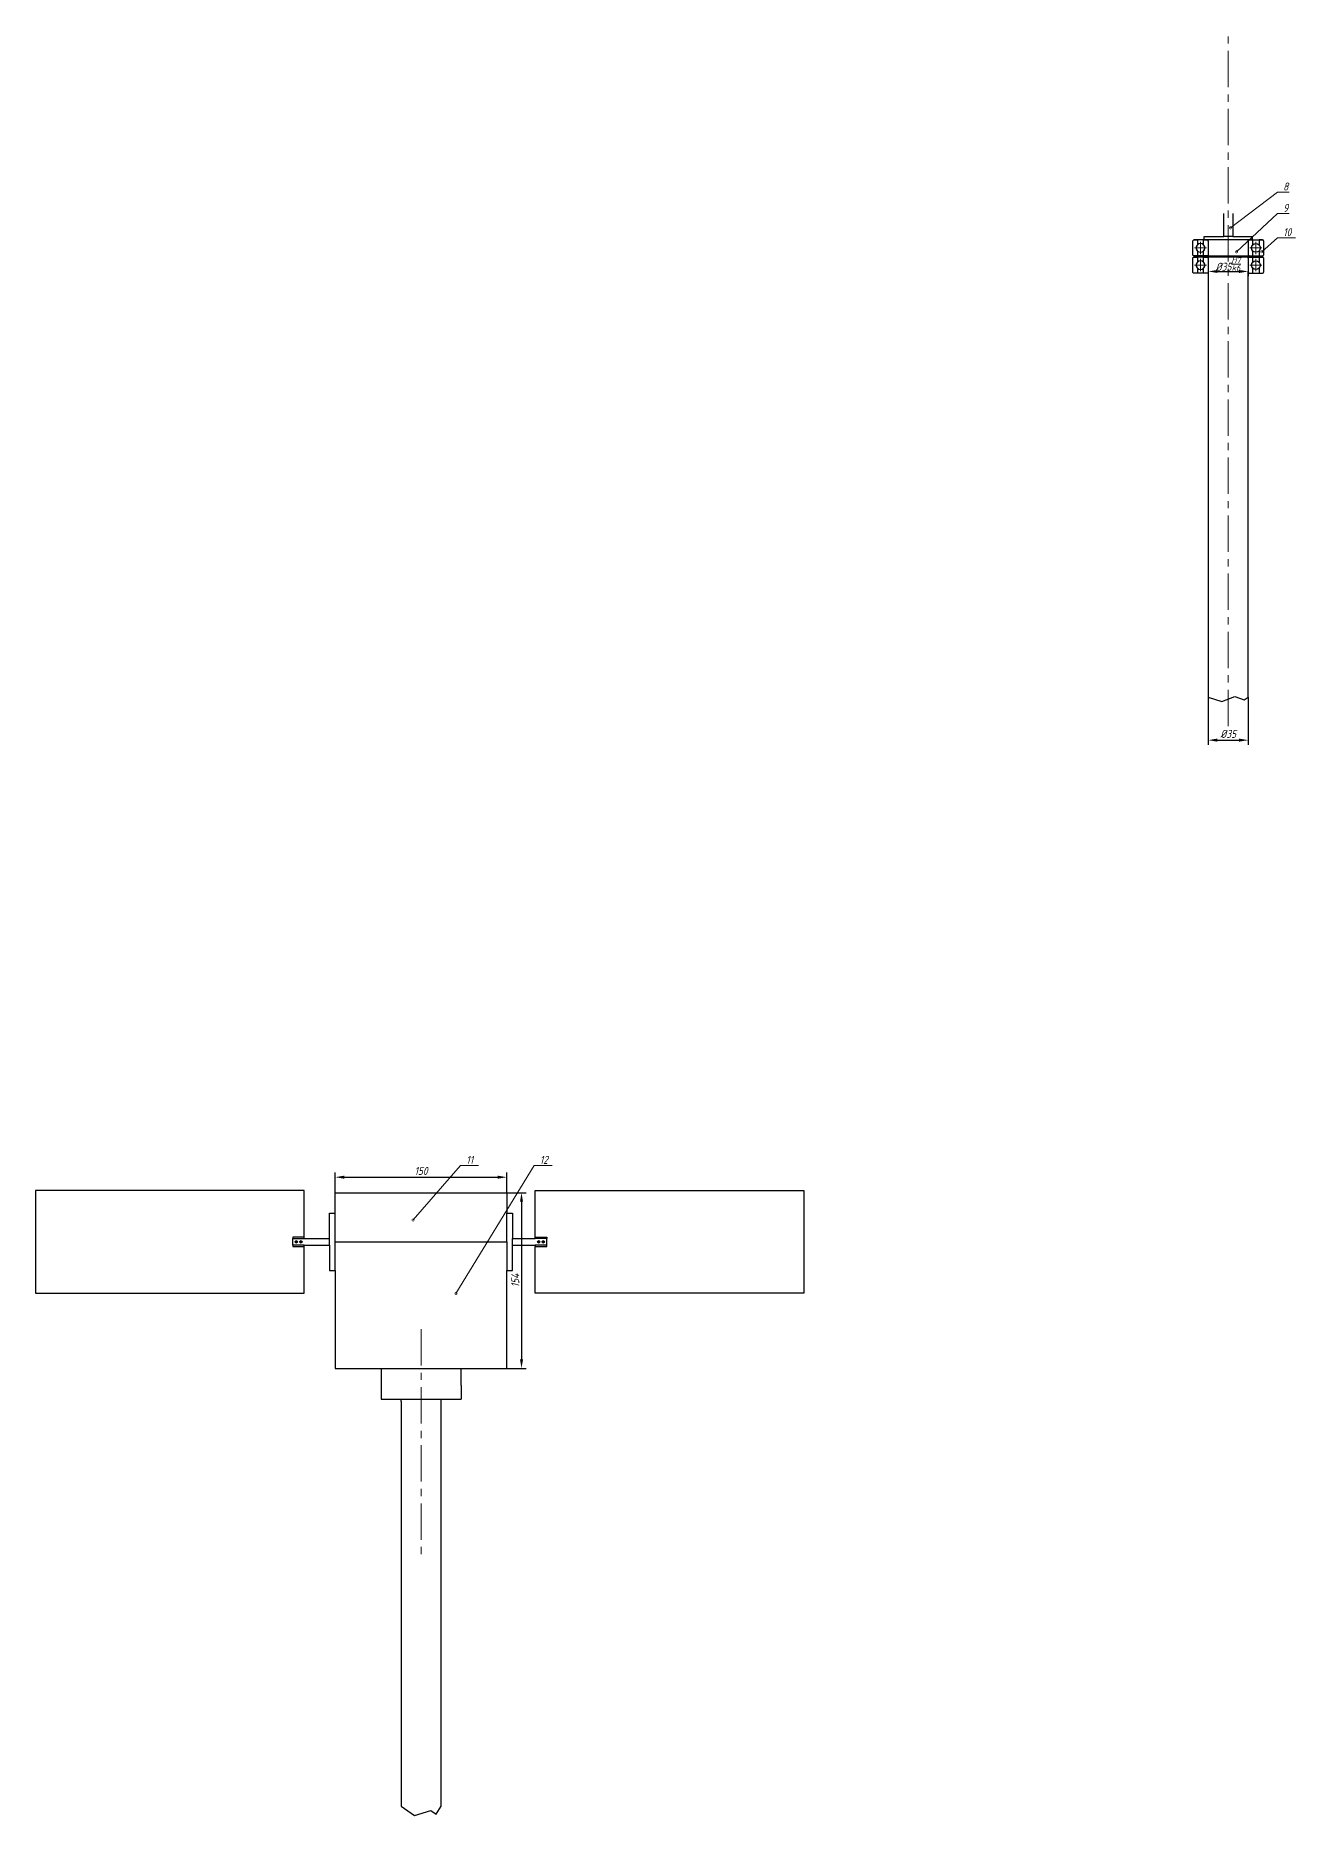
# Model space of a CAD drawing. Header units: millimetres. Extents: x -965 to 1239, y 50 to 1073.
# Drawn here: x -965 to -414, y 295 to 1073 of the extents above; entities that cross this region are included whole.
import ezdxf
from ezdxf import colors
from ezdxf.entities.mleader import LeaderData, LeaderLine
from ezdxf.math import Vec2, Vec3

# ---------------------------------------------------------------- set-up
doc = ezdxf.new("R2010")
doc.units = ezdxf.units.MM
doc.header["$LTSCALE"] = 0.5
doc.linetypes.add('CENTER', pattern=[50.8, 31.75, -6.35, 6.35, -6.35])
doc.layers.add('bear1', color=7, linetype='Continuous')
doc.layers.add('bear2', color=7, linetype='CENTER')
for name, color, linetype, lineweight in [('尺寸标注', 7, 'Continuous', 15), ('点画线', 1, 'CENTER', 15), ('粗实线', 7, 'Continuous', 30)]:
    doc.layers.add(name, color=color, linetype=linetype, lineweight=lineweight)
doc.styles.add('国标汉字3.5', font='gbeitc.shx', dxfattribs={"height": 3.5, "bigfont": 'gbcbig.shx'})
doc.dimstyles.new('国标尺寸', dxfattribs={"dimtxt": 3.5, "dimasz": 4, "dimexe": 2, "dimexo": 0, "dimgap": 1, "dimtad": 1, "dimtoh": 1, "dimdsep": 46, "dimtxsty": '国标汉字3.5', "dimcen": 3.5, "dimaunit": 1, "dimadec": 0, "dimazin": 1, "dimtfac": 1, "dimtmove": 0, "dimatfit": 3, "dimfxl": 1, "dimarcsym": 2})

# ---------------------------------------------------------------- blocks, each defined once
blk = doc.blocks.new('*D21')
at = {"layer": 'Defpoints', "color": 0, "lineweight": 15, "transparency": 16777216}
for p in [(-759.23, 573.67), (-834.23, 566.9), (-759.23, 566.9)]:
    blk.add_point(p, dxfattribs=at)
at = {"layer": '尺寸标注', "color": 0, "lineweight": -2, "transparency": 16777216}
for p, q in [((-834.23, 566.9), (-834.23, 575.67)), ((-830.23, 573.67), (-763.23, 573.67)), ((-759.23, 566.9), (-759.23, 575.67))]:
    blk.add_line(p, q, dxfattribs=at)
at = {"layer": '尺寸标注', "color": 0, "lineweight": 15, "transparency": 16777216}
for points in [[(-830.23, 574.34), (-830.23, 573), (-834.23, 573.67)], [(-763.23, 574.34), (-763.23, 573), (-759.23, 573.67)]]:
    blk.add_solid(points, dxfattribs=at)
at = {"layer": '尺寸标注', "color": 0, "lineweight": 15, "transparency": 16777216, "insert": (-796.73, 576.42), "char_height": 3.5, "attachment_point": 5, "style": '国标汉字3.5'}
blk.add_mtext('150', dxfattribs=at)
blk = doc.blocks.new('*D22')
at = {"layer": 'Defpoints', "color": 0, "lineweight": 15, "transparency": 16777216}
for p in [(-759.23, 566.9), (-759.23, 490.08), (-752.78, 490.08)]:
    blk.add_point(p, dxfattribs=at)
at = {"layer": '尺寸标注', "color": 0, "lineweight": -2, "transparency": 16777216}
for p, q in [((-759.23, 566.9), (-750.78, 566.9)), ((-752.78, 562.9), (-752.78, 494.08)), ((-759.23, 490.08), (-750.78, 490.08))]:
    blk.add_line(p, q, dxfattribs=at)
at = {"layer": '尺寸标注', "color": 0, "lineweight": 15, "transparency": 16777216}
for points in [[(-753.45, 562.9), (-752.11, 562.9), (-752.78, 566.9)], [(-753.45, 494.08), (-752.11, 494.08), (-752.78, 490.08)]]:
    blk.add_solid(points, dxfattribs=at)
at = {"layer": '尺寸标注', "color": 0, "lineweight": 15, "transparency": 16777216, "insert": (-755.53, 528.49), "char_height": 3.5, "attachment_point": 5, "rotation": 90, "style": '国标汉字3.5'}
blk.add_mtext('154', dxfattribs=at)
blk = doc.blocks.new('*D23')
at = {"layer": 'Defpoints', "color": 0, "lineweight": 15, "transparency": 16777216}
for p in [(-452.49, 783.51), (-434.99, 783.51), (-434.99, 764.78)]:
    blk.add_point(p, dxfattribs=at)
at = {"layer": '尺寸标注', "color": 0, "lineweight": -2, "transparency": 16777216}
for p, q in [((-452.49, 783.51), (-452.49, 762.78)), ((-434.99, 783.51), (-434.99, 762.78)), ((-448.49, 764.78), (-438.99, 764.78))]:
    blk.add_line(p, q, dxfattribs=at)
at = {"layer": '尺寸标注', "color": 0, "lineweight": 15, "transparency": 16777216}
for points in [[(-448.49, 765.45), (-448.49, 764.12), (-452.49, 764.78)], [(-438.99, 765.45), (-438.99, 764.12), (-434.99, 764.78)]]:
    blk.add_solid(points, dxfattribs=at)
at = {"layer": '尺寸标注', "color": 0, "lineweight": 15, "transparency": 16777216, "insert": (-443.74, 767.53), "char_height": 3.5, "attachment_point": 5, "style": '国标汉字3.5'}
blk.add_mtext('%%c35', dxfattribs=at)
blk = doc.blocks.new('*D24')
at = {"layer": 'Defpoints', "color": 0, "lineweight": 15, "transparency": 16777216}
for p in [(-452.49, 977.03), (-434.99, 977.03), (-434.99, 969.74)]:
    blk.add_point(p, dxfattribs=at)
at = {"layer": '尺寸标注', "color": 0, "lineweight": -2, "transparency": 16777216}
for p, q in [((-452.49, 977.03), (-452.49, 967.74)), ((-434.99, 977.03), (-434.99, 967.74)), ((-448.49, 969.74), (-438.99, 969.74))]:
    blk.add_line(p, q, dxfattribs=at)
at = {"layer": '尺寸标注', "color": 0, "lineweight": 15, "transparency": 16777216}
for points in [[(-448.49, 970.4), (-448.49, 969.07), (-452.49, 969.74)], [(-438.99, 970.4), (-438.99, 969.07), (-434.99, 969.74)]]:
    blk.add_solid(points, dxfattribs=at)
at = {"layer": '尺寸标注', "color": 0, "lineweight": 15, "transparency": 16777216, "insert": (-443.74, 972.98), "char_height": 3.5, "attachment_point": 5, "style": '国标汉字3.5'}
blk.add_mtext('%%C35{\\H0.7x;\\SH7/k6;}', dxfattribs=at)
blk = doc.blocks.new('_DotSmall')
at = {"color": 0, "linetype": 'ByBlock', "lineweight": 15, "const_width": 0.5}
blk.add_lwpolyline([(-0.0625, 0, 1), (0.0625, 0, 1)], format="xyb", close=True, dxfattribs=at)

msp = doc.modelspace()

# ---------------------------------------------------------------- linework, layer by layer
at = {"layer": 'bear1', "lineweight": 30}
for points in [[(-457.2, 983.507), (-457.2, 981.343, 0.4142136), (-457.2, 978.67), (-457.2, 976.507), (-458.738, 976.507, -0.4142136), (-459.238, 977.007), (-459.238, 983.007, -0.4142136), (-458.738, 983.507)], [(-455.863, 978.117, 1), (-455.863, 981.897, 1)], [(-454.527, 976.507), (-454.527, 978.67, 0.4142136), (-454.527, 981.343), (-454.527, 983.507), (-452.988, 983.507, -0.4142136), (-452.488, 983.007), (-452.488, 977.007, -0.4142136), (-452.988, 976.507)], [(-432.95, 976.507), (-432.95, 978.67, -0.4142136), (-432.95, 981.343), (-432.95, 983.507), (-434.488, 983.507, 0.4142136), (-434.988, 983.007), (-434.988, 977.007, 0.4142136), (-434.488, 976.507)], [(-431.613, 978.117, -1), (-431.613, 981.897, -1)], [(-430.277, 983.507), (-430.277, 981.343, -0.4142136), (-430.277, 978.67), (-430.277, 976.507), (-428.738, 976.507, 0.4142136), (-428.238, 977.007), (-428.238, 983.007, 0.4142136), (-428.738, 983.507)], [(-457.2, 976.007), (-457.2, 973.843, 0.4142136), (-457.2, 971.17), (-457.2, 969.007), (-458.738, 969.007, -0.4142136), (-459.238, 969.507), (-459.238, 975.507, -0.4142136), (-458.738, 976.007)], [(-455.863, 970.617, 1), (-455.863, 974.397, 1)], [(-454.527, 969.007), (-454.527, 971.17, 0.4142136), (-454.527, 973.843), (-454.527, 976.007), (-452.988, 976.007, -0.4142136), (-452.488, 975.507), (-452.488, 969.507, -0.4142136), (-452.988, 969.007)], [(-432.95, 969.007), (-432.95, 971.17, -0.4142136), (-432.95, 973.843), (-432.95, 976.007), (-434.488, 976.007, 0.4142136), (-434.988, 975.507), (-434.988, 969.507, 0.4142136), (-434.488, 969.007)], [(-431.613, 970.617, -1), (-431.613, 974.397, -1)], [(-430.277, 976.007), (-430.277, 973.843, -0.4142136), (-430.277, 971.17), (-430.277, 969.007), (-428.738, 969.007, 0.4142136), (-428.238, 969.507), (-428.238, 975.507, 0.4142136), (-428.738, 976.007)]]:
    msp.add_lwpolyline(points, format="xyb", close=True, dxfattribs=at)
for points in [[(-452.988, 983.507), (-458.738, 983.507)], [(-434.488, 983.507), (-428.738, 983.507)], [(-452.988, 976.507), (-458.738, 976.507)], [(-452.988, 976.007), (-458.738, 976.007)], [(-434.488, 976.507), (-428.738, 976.507)], [(-434.488, 976.007), (-428.738, 976.007)], [(-452.988, 969.007), (-458.738, 969.007)], [(-434.488, 969.007), (-428.738, 969.007)]]:
    msp.add_lwpolyline(points, dxfattribs=at)
at = {"layer": 'bear2', "lineweight": 0}
for p, q in [((-455.863, 977.312), (-455.863, 982.702)), ((-431.613, 977.312), (-431.613, 982.702)), ((-453.231, 980.007), (-458.496, 980.007)), ((-455.863, 969.812), (-455.863, 975.202)), ((-434.246, 980.007), (-428.981, 980.007)), ((-431.613, 969.812), (-431.613, 975.202)), ((-453.231, 972.507), (-458.496, 972.507)), ((-434.246, 972.507), (-428.981, 972.507))]:
    msp.add_line(p, q, dxfattribs=at)
at = {"layer": '点画线', "lineweight": 15}
for p, q in [((-443.738, 770.917), (-443.738, 1072.874)), ((-851.984, 545.404), (-850.553, 545.404)), ((-851.268, 546.075), (-851.268, 544.715)), ((-849.973, 545.404), (-848.541, 545.404)), ((-849.257, 546.075), (-849.257, 544.715)), ((-745.995, 545.404), (-744.564, 545.404)), ((-745.279, 546.075), (-745.279, 544.715)), ((-743.984, 545.404), (-742.552, 545.404)), ((-743.268, 546.075), (-743.268, 544.715)), ((-796.727, 507.229), (-796.727, 408.286))]:
    msp.add_line(p, q, dxfattribs=at)
at = {"layer": '粗实线'}
for p, q in [((-445.738, 985.007), (-445.738, 995.007)), ((-441.738, 995.007), (-441.738, 985.007)), ((-454.238, 983.507), (-454.238, 985.007)), ((-454.238, 985.007), (-445.738, 985.007)), ((-433.238, 983.507), (-454.238, 983.507)), ((-441.738, 985.007), (-445.738, 985.007)), ((-441.738, 985.007), (-433.238, 985.007)), ((-433.238, 985.007), (-433.238, 983.507))]:
    msp.add_line(p, q, dxfattribs=at)
at = {"layer": '粗实线', "lineweight": 30}
for p, q in [((-452.488, 983.007), (-452.488, 983.507)), ((-434.988, 983.007), (-434.988, 983.507)), ((-455.863, 976.507), (-455.863, 976.007)), ((-431.613, 976.007), (-455.863, 976.007)), ((-452.988, 976.507), (-431.613, 976.507)), ((-452.488, 977.007), (-452.488, 976.507)), ((-452.488, 975.507), (-452.488, 976.007)), ((-434.988, 977.007), (-434.988, 976.507)), ((-434.988, 975.507), (-434.988, 976.007)), ((-431.613, 976.507), (-431.613, 976.007)), ((-452.488, 969.507), (-452.488, 783.507)), ((-434.988, 783.507), (-434.988, 969.507)), ((-965.268, 567.904), (-965.268, 522.904)), ((-847.768, 567.904), (-965.268, 567.904)), ((-847.768, 546.818), (-847.768, 567.904)), ((-834.227, 557.904), (-834.227, 566.904)), ((-834.227, 566.904), (-759.227, 566.904)), ((-759.227, 566.904), (-759.227, 557.904)), ((-746.768, 547.404), (-746.768, 567.904)), ((-746.768, 567.904), (-629.268, 567.904)), ((-629.268, 567.904), (-629.268, 522.904)), ((-836.727, 546.904), (-836.727, 557.904)), ((-836.727, 557.904), (-834.227, 557.904)), ((-834.227, 532.904), (-834.227, 557.904)), ((-759.227, 557.904), (-756.727, 557.904)), ((-759.227, 545.404), (-759.227, 557.904)), ((-756.727, 557.904), (-756.727, 546.904)), ((-847.768, 547.418), (-852.768, 547.418)), ((-852.768, 547.418), (-852.768, 546.818)), ((-852.768, 543.989), (-852.768, 546.818)), ((-852.768, 546.818), (-847.768, 546.818)), ((-847.768, 546.818), (-846.768, 546.818)), ((-846.768, 546.818), (-846.768, 546.904)), ((-846.768, 546.904), (-836.727, 546.904)), ((-836.727, 543.904), (-836.727, 546.904)), ((-834.227, 545.404), (-759.227, 545.404)), ((-759.227, 545.404), (-759.227, 532.904)), ((-756.727, 546.904), (-747.768, 546.904)), ((-756.727, 532.904), (-756.727, 546.904)), ((-747.768, 546.904), (-747.768, 546.818)), ((-747.768, 546.818), (-746.768, 546.818)), ((-746.768, 546.818), (-746.768, 547.404)), ((-746.768, 547.404), (-741.768, 547.404)), ((-741.768, 546.818), (-746.768, 546.818)), ((-741.768, 547.404), (-741.768, 546.818)), ((-741.768, 543.989), (-741.768, 546.818)), ((-847.768, 543.989), (-852.768, 543.989)), ((-852.768, 543.989), (-852.768, 543.389)), ((-852.768, 543.389), (-847.768, 543.389)), ((-847.768, 522.904), (-847.768, 543.989)), ((-847.768, 543.989), (-846.768, 543.989)), ((-846.768, 543.989), (-846.768, 543.904)), ((-846.768, 543.904), (-836.727, 543.904)), ((-836.727, 543.904), (-836.727, 532.904)), ((-756.727, 543.904), (-747.768, 543.904)), ((-747.768, 543.904), (-747.768, 543.989)), ((-747.768, 543.989), (-746.768, 543.989)), ((-746.768, 543.989), (-746.768, 543.404)), ((-741.768, 543.989), (-746.768, 543.989)), ((-746.768, 543.404), (-741.768, 543.404)), ((-746.768, 522.904), (-746.768, 543.404)), ((-741.768, 543.404), (-741.768, 543.989)), ((-836.727, 532.904), (-834.227, 532.904)), ((-834.227, 532.904), (-834.227, 490.079)), ((-759.227, 532.904), (-756.727, 532.904)), ((-759.227, 490.079), (-759.227, 532.904)), ((-965.268, 522.904), (-847.768, 522.904)), ((-629.268, 522.904), (-746.768, 522.904)), ((-834.227, 490.079), (-759.227, 490.079)), ((-814.227, 490.079), (-814.227, 482.579)), ((-814.227, 482.579), (-814.227, 477.579)), ((-779.227, 482.579), (-779.227, 490.079)), ((-779.227, 482.579), (-779.227, 477.579)), ((-814.227, 477.579), (-814.227, 476.579)), ((-814.227, 476.579), (-779.227, 476.579)), ((-805.477, 475.579), (-805.477, 476.579)), ((-805.477, 475.579), (-805.477, 298.579)), ((-787.977, 475.579), (-787.977, 476.579)), ((-787.977, 298.579), (-787.977, 475.579)), ((-779.227, 477.579), (-779.227, 476.579))]:
    msp.add_line(p, q, dxfattribs=at)
for points in [[(-452.488, 783.507), (-446.533, 781.642), (-440.909, 783.847), (-436.78, 782.353), (-434.988, 783.507)], [(-805.477, 298.579), (-799.575, 294.593), (-792.432, 296.808), (-790.051, 295.085), (-787.977, 298.579)]]:
    msp.add_lwpolyline(points, dxfattribs=at)
at = {"layer": '粗实线'}
for centre in [(-851.257, 545.404), (-849.257, 545.404), (-745.268, 545.404), (-743.268, 545.404)]:
    msp.add_circle(centre, 0.5, dxfattribs=at)

# ---------------------------------------------------------------- dimensions: what is measured, and where the dimension line sits
at = {"layer": '尺寸标注', "lineweight": 15}
dim = msp.add_linear_dim(base=(-434.988, 969.738), p1=(-452.488, 977.032), p2=(-434.988, 977.032), text='%%C35{\\H0.7x;\\SH7/k6;}', dimstyle='国标尺寸', dxfattribs=at)
dim.commit()
dim.dimension.update_dxf_attribs({"geometry": '*D24', "text_midpoint": (-443.738, 969.738), "dimtype": 160})
for base, p1, p2, angle, text, picture, middle in [((-434.988, 764.784), (-452.488, 783.507), (-434.988, 783.507), 0, '%%c35', '*D23', (-443.738, 767.534)), ((-752.781, 490.079), (-759.227, 566.904), (-759.227, 490.079), 90, '154', '*D22', (-755.531, 528.491))]:
    dim = msp.add_linear_dim(base=base, p1=p1, p2=p2, angle=angle, text=text, dimstyle='国标尺寸', dxfattribs=at)
    dim.commit()
    dim.dimension.update_dxf_attribs({"geometry": picture, "text_midpoint": middle})
dim = msp.add_linear_dim(base=(-759.227, 573.671), p1=(-834.227, 566.904), p2=(-759.227, 566.904), text='150', dimstyle='国标尺寸', dxfattribs=at)
dim.commit()
dim.dimension.update_dxf_attribs({"geometry": '*D21', "text_midpoint": (-796.727, 576.421)})

# ---------------------------------------------------------------- leaders
ml = msp.add_multileader_mtext('Standard', dxfattribs=at)
ml.set_content('8', color=256, style='国标汉字3.5')
ml.set_leader_properties(lineweight=15)
ml.set_arrow_properties(name='DOTSMALL')
ml.build(insert=Vec2(0, 0))
ml.multileader.update_dxf_attribs({"text_left_attachment_type": 6, "dogleg_length": 0.5, "arrow_head_size": 2})
ctx = ml.context
ctx.base_point, ctx.char_height, ctx.arrow_head_size, ctx.plane_origin = Vec3(-421.724, 1004.433), 3.5, 2, Vec3(-442.786, 988.821)
ctx.left_attachment = 6
notes = []
notes.append((ctx, [(0, (1, 1, 0), (-422.224, 1004.433), (1, 0), 0.5, [(0, [(-442.786, 988.821)], 0, [])])]))
ctx.mtext.insert, ctx.mtext.flow_direction = Vec3(-419.724, 1008.633), 5
ml = msp.add_multileader_mtext('Standard', dxfattribs=at)
ml.set_content('9', color=256, style='国标汉字3.5')
ml.set_leader_properties(lineweight=15)
ml.set_arrow_properties(name='DOTSMALL')
ml.build(insert=Vec2(0, 0))
ml.multileader.update_dxf_attribs({"text_left_attachment_type": 6, "dogleg_length": 0.5, "arrow_head_size": 2})
ctx = ml.context
ctx.base_point, ctx.char_height, ctx.arrow_head_size, ctx.plane_origin = Vec3(-421.724, 995.048), 3.5, 2, Vec3(-440.119, 978.316)
ctx.left_attachment = 6
notes.append((ctx, [(0, (1, 1, 0), (-422.224, 995.048), (1, 0), 0.5, [(0, [(-440.119, 978.316)], 0, [])])]))
ctx.mtext.insert, ctx.mtext.flow_direction = Vec3(-419.724, 999.248), 5
ml = msp.add_multileader_mtext('Standard', dxfattribs=at)
ml.set_content('10', color=256, style='国标汉字3.5')
ml.set_leader_properties(lineweight=15)
ml.set_arrow_properties(name='DOTSMALL')
ml.build(insert=Vec2(0, 0))
ml.multileader.update_dxf_attribs({"text_left_attachment_type": 6, "dogleg_length": 0.5, "arrow_head_size": 2})
ctx = ml.context
ctx.base_point, ctx.char_height, ctx.arrow_head_size, ctx.plane_origin = Vec3(-421.724, 984.457), 3.5, 2, Vec3(-429.04, 978.345)
ctx.left_attachment = 6
notes.append((ctx, [(0, (1, 1, 0), (-422.224, 984.457), (1, 0), 0.5, [(0, [(-429.04, 978.345)], 0, [])])]))
ctx.mtext.insert, ctx.mtext.flow_direction = Vec3(-419.724, 988.657), 5
ml = msp.add_multileader_mtext('Standard', dxfattribs=at)
ml.set_content('11', color=256, style='国标汉字3.5')
ml.set_leader_properties(lineweight=15)
ml.set_arrow_properties(name='DOTSMALL')
ml.build(insert=Vec2(0, 0))
ml.multileader.update_dxf_attribs({"text_left_attachment_type": 6, "dogleg_length": 0.5, "arrow_head_size": 2})
ctx = ml.context
ctx.base_point, ctx.char_height, ctx.arrow_head_size, ctx.plane_origin = Vec3(-778.946, 578.791), 3.5, 2, Vec3(-800.213, 554.956)
ctx.left_attachment = 6
notes.append((ctx, [(0, (1, 1, 0), (-779.446, 578.791), (1, 0), 0.5, [(0, [(-800.213, 554.956)], 0, [])])]))
ctx.mtext.insert, ctx.mtext.flow_direction = Vec3(-776.946, 582.991), 5
ml = msp.add_multileader_mtext('Standard', dxfattribs=at)
ml.set_content('12', color=256, style='国标汉字3.5')
ml.set_leader_properties(lineweight=15)
ml.set_arrow_properties(name='DOTSMALL')
ml.build(insert=Vec2(0, 0))
ml.multileader.update_dxf_attribs({"text_left_attachment_type": 6, "dogleg_length": 0.5, "arrow_head_size": 2})
ctx = ml.context
ctx.base_point, ctx.char_height, ctx.arrow_head_size, ctx.plane_origin = Vec3(-746.799, 578.791), 3.5, 2, Vec3(-781.437, 522.832)
ctx.left_attachment = 6
notes.append((ctx, [(0, (1, 1, 0), (-747.299, 578.791), (1, 0), 0.5, [(0, [(-781.437, 522.832)], 0, [])])]))
ctx.mtext.insert, ctx.mtext.flow_direction = Vec3(-744.799, 582.991), 5
for ctx, leaders in notes:
    for number, flags, end, landing, length, lines in leaders:
        leader = LeaderData()
        leader.index, (leader.has_last_leader_line, leader.has_dogleg_vector, leader.attachment_direction) = number, flags
        leader.last_leader_point, leader.dogleg_vector, leader.dogleg_length = Vec3(end), Vec3(landing), length
        for number, points, colour, breaks in lines:
            line = LeaderLine()
            line.index, line.vertices, line.color, line.breaks = number, Vec3.list(points), colors.encode_raw_color(colour), breaks
            leader.lines.append(line)
        ctx.leaders.append(leader)

doc.saveas('drawing.dxf')
